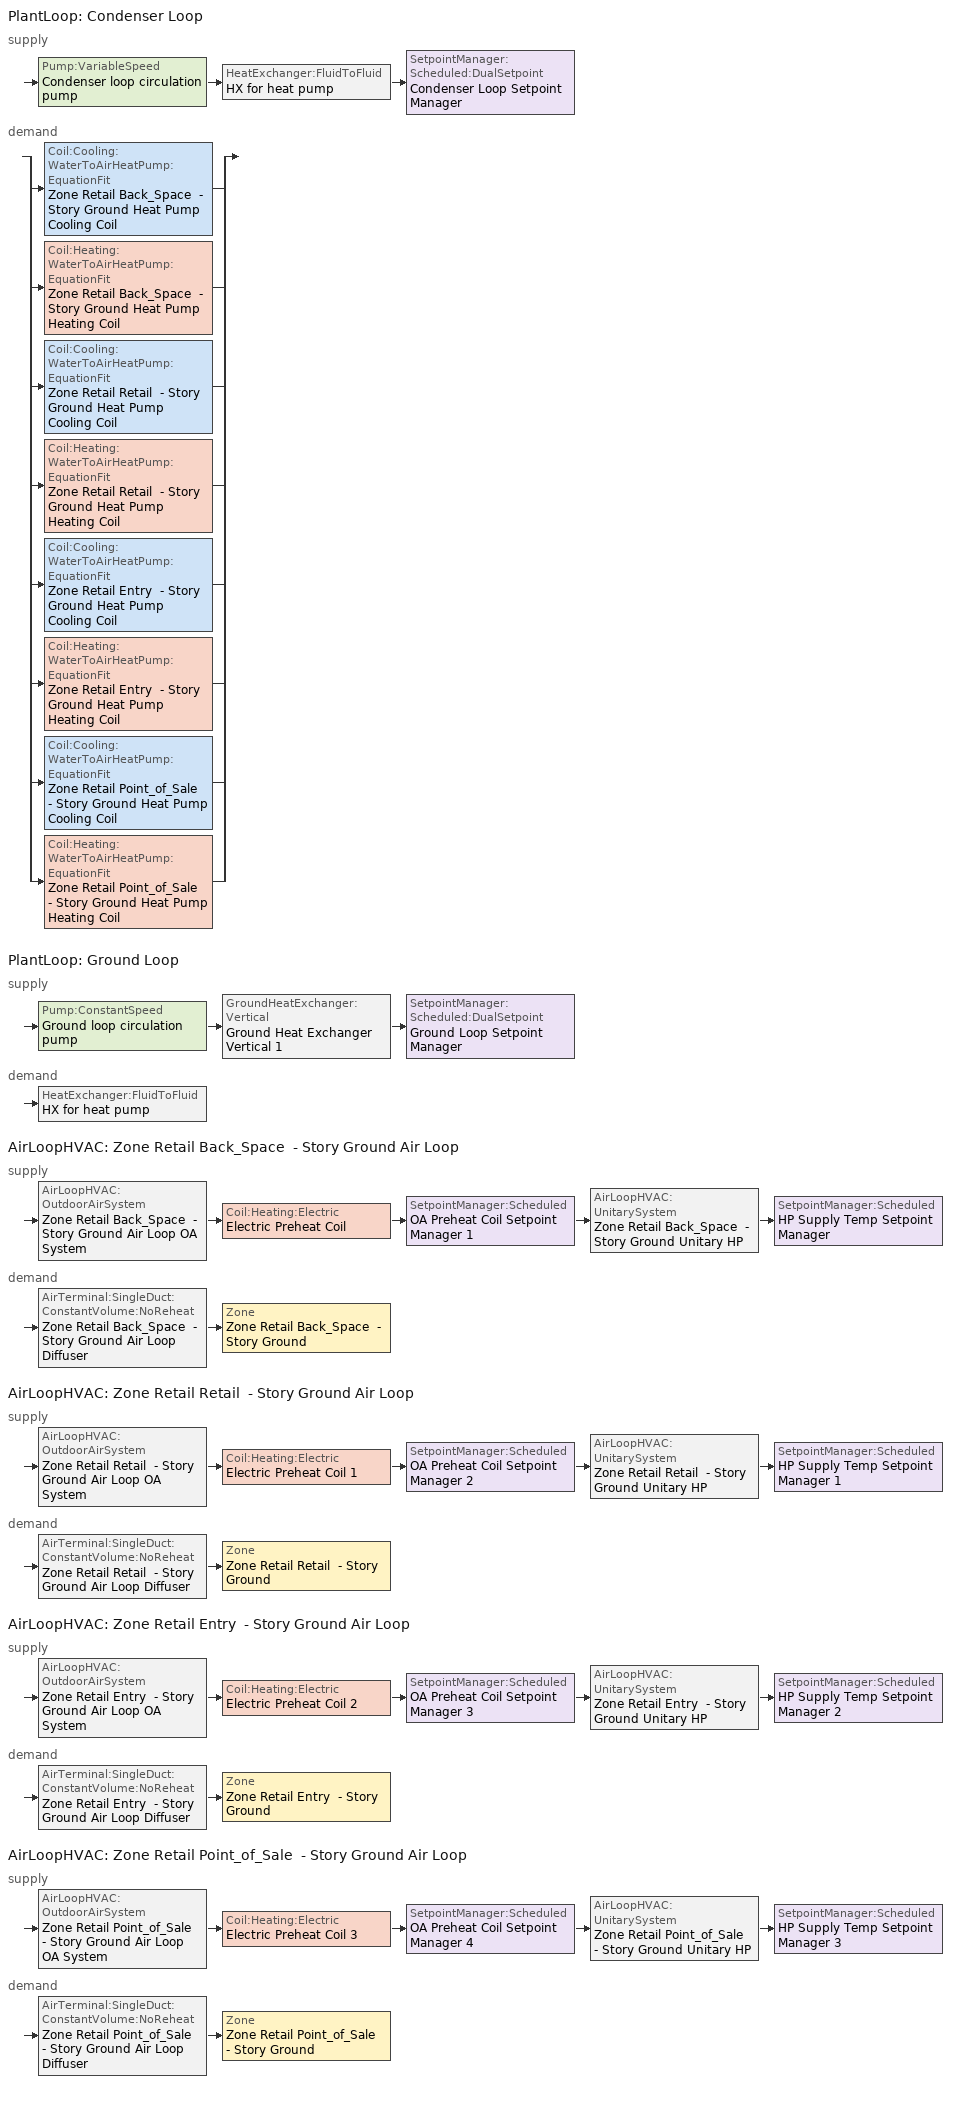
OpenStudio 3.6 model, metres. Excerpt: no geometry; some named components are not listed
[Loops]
PlantLoop 'Condenser Loop'
 supply: Pump:VariableSpeed 'Condenser loop circulation pump' > HeatExchanger:FluidToFluid 'HX for heat pump' > SetpointManager:Scheduled:DualSetpoint 'Condenser Loop Setpoint Manager'
 demand: split
  | Coil:Cooling:WaterToAirHeatPump:EquationFit 'Zone Retail Back_Space  - Story Ground Heat Pump Cooling Coil'
  | Coil:Heating:WaterToAirHeatPump:EquationFit 'Zone Retail Back_Space  - Story Ground Heat Pump Heating Coil'
  | Coil:Cooling:WaterToAirHeatPump:EquationFit 'Zone Retail Retail  - Story Ground Heat Pump Cooling Coil'
  | Coil:Heating:WaterToAirHeatPump:EquationFit 'Zone Retail Retail  - Story Ground Heat Pump Heating Coil'
  | Coil:Cooling:WaterToAirHeatPump:EquationFit 'Zone Retail Entry  - Story Ground Heat Pump Cooling Coil'
  | Coil:Heating:WaterToAirHeatPump:EquationFit 'Zone Retail Entry  - Story Ground Heat Pump Heating Coil'
  | Coil:Cooling:WaterToAirHeatPump:EquationFit 'Zone Retail Point_of_Sale  - Story Ground Heat Pump Cooling Coil'
  | Coil:Heating:WaterToAirHeatPump:EquationFit 'Zone Retail Point_of_Sale  - Story Ground Heat Pump Heating Coil'
PlantLoop 'Ground Loop'
 supply: Pump:ConstantSpeed 'Ground loop circulation pump' > GroundHeatExchanger:Vertical 'Ground Heat Exchanger Vertical 1' > SetpointManager:Scheduled:DualSetpoint 'Ground Loop Setpoint Manager'
 demand: HeatExchanger:FluidToFluid 'HX for heat pump'
AirLoopHVAC 'Zone Retail Back_Space  - Story Ground Air Loop'
 supply: AirLoopHVAC:OutdoorAirSystem 'Zone Retail Back_Space  - Story Ground Air Loop OA System' > Coil:Heating:Electric 'Electric Preheat Coil' > SetpointManager:Scheduled 'OA Preheat Coil Setpoint Manager 1' > AirLoopHVAC:UnitarySystem 'Zone Retail Back_Space  - Story Ground Unitary HP' > SetpointManager:Scheduled 'HP Supply Temp Setpoint Manager'
 demand: AirTerminal:SingleDuct:ConstantVolume:NoReheat 'Zone Retail Back_Space  - Story Ground Air Loop Diffuser' > Zone 'Zone Retail Back_Space  - Story Ground'
AirLoopHVAC 'Zone Retail Retail  - Story Ground Air Loop'
 supply: AirLoopHVAC:OutdoorAirSystem 'Zone Retail Retail  - Story Ground Air Loop OA System' > Coil:Heating:Electric 'Electric Preheat Coil 1' > SetpointManager:Scheduled 'OA Preheat Coil Setpoint Manager 2' > AirLoopHVAC:UnitarySystem 'Zone Retail Retail  - Story Ground Unitary HP' > SetpointManager:Scheduled 'HP Supply Temp Setpoint Manager 1'
 demand: AirTerminal:SingleDuct:ConstantVolume:NoReheat 'Zone Retail Retail  - Story Ground Air Loop Diffuser' > Zone 'Zone Retail Retail  - Story Ground'
AirLoopHVAC 'Zone Retail Entry  - Story Ground Air Loop'
 supply: AirLoopHVAC:OutdoorAirSystem 'Zone Retail Entry  - Story Ground Air Loop OA System' > Coil:Heating:Electric 'Electric Preheat Coil 2' > SetpointManager:Scheduled 'OA Preheat Coil Setpoint Manager 3' > AirLoopHVAC:UnitarySystem 'Zone Retail Entry  - Story Ground Unitary HP' > SetpointManager:Scheduled 'HP Supply Temp Setpoint Manager 2'
 demand: AirTerminal:SingleDuct:ConstantVolume:NoReheat 'Zone Retail Entry  - Story Ground Air Loop Diffuser' > Zone 'Zone Retail Entry  - Story Ground'
AirLoopHVAC 'Zone Retail Point_of_Sale  - Story Ground Air Loop'
 supply: AirLoopHVAC:OutdoorAirSystem 'Zone Retail Point_of_Sale  - Story Ground Air Loop OA System' > Coil:Heating:Electric 'Electric Preheat Coil 3' > SetpointManager:Scheduled 'OA Preheat Coil Setpoint Manager 4' > AirLoopHVAC:UnitarySystem 'Zone Retail Point_of_Sale  - Story Ground Unitary HP' > SetpointManager:Scheduled 'HP Supply Temp Setpoint Manager 3'
 demand: AirTerminal:SingleDuct:ConstantVolume:NoReheat 'Zone Retail Point_of_Sale  - Story Ground Air Loop Diffuser' > Zone 'Zone Retail Point_of_Sale  - Story Ground'
[SizingPeriod:DesignDay] Daily Dry-Bulb Temperature Range {deltaC}=10.5; Barometric Pressure {Pa}=98934; Wind Speed {m/s}=5.2; Wind Direction {deg}=230; Rain Indicator=No; Snow Indicator=No; Day of Month=21; Month=7; Day Type=SummerDesignDay; Daylight Saving Time Indicator=No; Dry-Bulb Temperature Range Modifier Type=DefaultMultipliers; Solar Model Indicator=ASHRAETau; ASHRAE Clear Sky Optical Depth for Beam Irradiance=0.455; ASHRAE Clear Sky Optical Depth for Diffuse Irradiance=2.05
Name | Maximum Dry-Bulb Temperature {C} | Humidity Condition Type | Wetbulb or DewPoint at Maximum Dry-Bulb {C} | Enthalpy at Maximum Dry-Bulb {J/kg}
Chicago Ohare Intl Ap Ann Clg .4% Condns WB=>MDB | 31.2 | Wetbulb | 25.5
Chicago Ohare Intl Ap Ann Clg .4% Condns DP=>MDB | 28.9 | Dewpoint | 23.8
Chicago Ohare Intl Ap Ann Clg .4% Condns Enth=>MDB | 31.4 | Enthalpy | 23 | 79200
[Sizing:Zone] Zone Cooling Design Supply Air Temperature Input Method=SupplyAirTemperature; Zone Cooling Design Supply Air Temperature {C}=13.8889; Zone Cooling Design Supply Air Temperature Difference {deltaC}=11.11; Zone Heating Design Supply Air Temperature Input Method=SupplyAirTemperature; Zone Heating Design Supply Air Temperature {C}=50; Zone Heating Design Supply Air Temperature Difference {deltaC}=11.11; Zone Cooling Design Supply Air Humidity Ratio {kg-H2O/kg-air}=0.008; Zone Heating Design Supply Air Humidity Ratio {kg-H2O/kg-air}=0.008; Cooling Design Air Flow Method=DesignDay; Heating Design Air Flow Method=DesignDay; Account for Dedicated Outdoor Air System=No; Dedicated Outdoor Air System Control Strategy=NeutralSupplyAir; Dedicated Outdoor Air Low Setpoint Temperature for Design {C}=autosize; Dedicated Outdoor Air High Setpoint Temperature for Design {C}=autosize; Zone Load Sizing Method=Sensible Load Only No Latent Load; Zone Latent Cooling Design Supply Air Humidity Ratio Input Method=HumidityRatioDifference; Zone Cooling Design Supply Air Humidity Ratio Difference {kgWater/kgDryAir}=0.005; Zone Latent Heating Design Supply Air Humidity Ratio Input Method=HumidityRatioDifference; Zone Humidification Design Supply Air Humidity Ratio Difference {kgWater/kgDryAir}=0.005
Zone Retail Retail  - Story Ground; Zone Retail Entry  - Story Ground; Zone Retail Point_of_Sale  - Story Ground; Zone Retail Back_Space  - Story Ground
[Zone equipment]
Zone Retail Retail  - Story Ground: Zone Retail Retail  - Story Ground Air Loop Diffuser
Zone Retail Entry  - Story Ground: Zone Retail Entry  - Story Ground Electric Baseboard, Zone Retail Entry  - Story Ground Air Loop Diffuser
Zone Retail Point_of_Sale  - Story Ground: Zone Retail Point_of_Sale  - Story Ground Air Loop Diffuser
Zone Retail Back_Space  - Story Ground: Zone Retail Back_Space  - Story Ground Air Loop Diffuser
[ZoneHVAC:Baseboard:Convective:Electric]
Zone Retail Entry  - Story Ground Electric Baseboard: Availability Schedule=Always On Discrete; Nominal Capacity {W}=autosize; Efficiency=1
[PlantLoop] Maximum Loop Temperature {C}=100; Minimum Loop Temperature {C}=10; Plant Loop Volume {m3}=Autocalculate; Load Distribution Scheme=SequentialLoad
Name | Glycol Concentration | Fluid Type
Condenser Loop | 0
Ground Loop | 20 | Water
[Sizing:Plant] Loop Type=Condenser; Loop Design Temperature Difference {deltaC}=11; Sizing Option=NonCoincident; Zone Timesteps in Averaging Window=1; Coincident Sizing Factor Mode=None
Name | Design Loop Exit Temperature {C}
Condenser Loop | 12.78
Ground Loop | 18.33
[SetpointManager:Scheduled:DualSetpoint]
Name | High Setpoint Schedule | Low Setpoint Schedule
Condenser Loop Setpoint Manager | Condenser Loop High Temp Schedule | Condenser Loop Low Temp Schedule
Ground Loop Setpoint Manager | Ground Loop High Temp Schedule | Ground Loop Low Temp Schedule
[Pump:VariableSpeed]
Condenser loop circulation pump: Rated Pump Head {Pa}=44834.7; Pump Control Type=Intermittent; Skin Loss Radiative Fraction=0.5; Design Power Sizing Method=PowerPerFlowPerPressure; Design Electric Power per Unit Flow Rate {W/(m3/s)}=348701.1; Design Shaft Power per Unit Flow Rate per Unit Head {W-s/m3-Pa}=1.28205; Design Minimum Flow Rate Fraction=0
[HeatExchanger:FluidToFluid]
HX for heat pump: Loop Demand Side Design Flow Rate {m3/s}=autosize; Loop Supply Side Design Flow Rate {m3/s}=autosize; Heat Exchange Model Type=Ideal; Heat Exchanger U-Factor Times Area Value {W/K}=autosize; Control Type=UncontrolledOn; Minimum Temperature Difference to Activate Heat Exchanger {deltaC}=0.01; Heat Transfer Metering End Use Type=LoopToLoop; Component Override Cooling Control Temperature Mode=Loop; Sizing Factor=1; Operation Minimum Temperature Limit {C}=0; Operation Maximum Temperature Limit {C}=100
[Pump:ConstantSpeed]
Ground loop circulation pump: Rated Flow Rate {m3/s}=autosize; Rated Pump Head {Pa}=44834.7; Rated Power Consumption {W}=autosize; Motor Efficiency=0.9; Fraction of Motor Inefficiencies to Fluid Stream=0; Pump Control Type=Intermittent; Design Power Sizing Method=PowerPerFlowPerPressure; Design Electric Power per Unit Flow Rate {W/(m3/s)}=348701.1; Design Shaft Power per Unit Flow Rate per Unit Head {W-s/m3-Pa}=1.28205
[AirLoopHVAC] Availability Schedule=Always On Discrete; Design Supply Air Flow Rate {m3/s}=autosize; Design Return Air Flow Fraction of Supply Air Flow=1
Zone Retail Back_Space  - Story Ground Air Loop; Zone Retail Retail  - Story Ground Air Loop; Zone Retail Entry  - Story Ground Air Loop; Zone Retail Point_of_Sale  - Story Ground Air Loop
[Sizing:System] Central Heating Maximum System Air Flow Ratio=0.3; Preheat Design Temperature {C}=7; Preheat Design Humidity Ratio {kg-H2O/kg-Air}=0.008; Precool Design Temperature {C}=12.8; Precool Design Humidity Ratio {kg-H2O/kg-Air}=0.008; Central Cooling Design Supply Air Temperature {C}=12.8; Central Heating Design Supply Air Temperature {C}=16.7; 100% Outdoor Air in Cooling=Yes; 100% Outdoor Air in Heating=Yes; Central Cooling Design Supply Air Humidity Ratio {kg-H2O/kg-Air}=0.0085; Zone Maximum Outdoor Air Fraction=1; Cooling Supply Air Flow Rate Per Floor Area {m3/s-m2}=0.00996765; Cooling Fraction of Autosized Cooling Supply Air Flow Rate=1; Cooling Supply Air Flow Rate Per Unit Cooling Capacity {m3/s-W}=3.94755e-05; Heating Supply Air Flow Rate Per Floor Area {m3/s-m2}=0.00996765; Heating Fraction of Autosized Heating Supply Air Flow Rate=1; Heating Fraction of Autosized Cooling Supply Air Flow Rate=1; Heating Supply Air Flow Rate Per Unit Heating Capacity {m3/s-W}=3.15882e-05; Cooling Design Capacity Method=CoolingDesignCapacity; Cooling Design Capacity {W}=autosize; Cooling Design Capacity Per Floor Area {W/m2}=234.7; Fraction of Autosized Cooling Design Capacity=1; Heating Design Capacity Method=HeatingDesignCapacity; Heating Design Capacity {W}=autosize; Heating Design Capacity Per Floor Area {W/m2}=157; Fraction of Autosized Heating Design Capacity=1; Central Cooling Capacity Control Method=OnOff; Occupant Diversity=autosize
Zone Retail Back_Space  - Story Ground Air Loop; Zone Retail Retail  - Story Ground Air Loop; Zone Retail Entry  - Story Ground Air Loop; Zone Retail Point_of_Sale  - Story Ground Air Loop
[Coil:Cooling:WaterToAirHeatPump:EquationFit] Rated Cooling Coefficient of Performance {W/W}=3.4; Rated Entering Water Temperature {C}=30; Rated Entering Air Dry-Bulb Temperature {C}=27; Rated Entering Air Wet-Bulb Temperature {C}=19
Name | Total Cooling Capacity Curve | Sensible Cooling Capacity Curve | Cooling Power Consumption Curve
Zone Retail Back_Space  - Story Ground Heat Pump Cooling Coil | TotCoolCapCurve | Curve Quint Linear 1 | Curve Quad Linear 1
Zone Retail Retail  - Story Ground Heat Pump Cooling Coil | TotCoolCapCurve 1 | Curve Quint Linear 2 | Curve Quad Linear 4
Zone Retail Entry  - Story Ground Heat Pump Cooling Coil | TotCoolCapCurve 2 | Curve Quint Linear 3 | Curve Quad Linear 7
Zone Retail Point_of_Sale  - Story Ground Heat Pump Cooling Coil | TotCoolCapCurve 3 | Curve Quint Linear 4 | Curve Quad Linear 10
[Coil:Heating:WaterToAirHeatPump:EquationFit] Rated Heating Coefficient of Performance {W/W}=4.2; Rated Entering Water Temperature {C}=20; Rated Entering Air Dry-Bulb Temperature {C}=20; Ratio of Rated Heating Capacity to Rated Cooling Capacity=1
Name | Heating Capacity Curve | Heating Power Consumption Curve
Zone Retail Back_Space  - Story Ground Heat Pump Heating Coil | Curve Quad Linear 2 | Curve Quad Linear 3
Zone Retail Retail  - Story Ground Heat Pump Heating Coil | Curve Quad Linear 5 | Curve Quad Linear 6
Zone Retail Entry  - Story Ground Heat Pump Heating Coil | Curve Quad Linear 8 | Curve Quad Linear 9
Zone Retail Point_of_Sale  - Story Ground Heat Pump Heating Coil | Curve Quad Linear 11 | Curve Quad Linear 12
[Fan:ConstantVolume] Availability Schedule=Always On Discrete; Fan Total Efficiency=0.63; Pressure Rise {Pa}=50; Maximum Flow Rate {m3/s}=AutoSize; Motor Efficiency=0.29
Zone Retail Back_Space  - Story Ground Fan; Zone Retail Retail  - Story Ground Fan; Zone Retail Entry  - Story Ground Fan; Zone Retail Point_of_Sale  - Story Ground Fan
[AirLoopHVAC:UnitarySystem] Control Type=Setpoint; Dehumidification Control Type=None; Fan Placement=DrawThrough; Supply Air Fan Operating Mode Schedule=Always On Discrete; DX Heating Coil Sizing Ratio=1; Use DOAS DX Cooling Coil=No; DOAS DX Cooling Coil Leaving Minimum Air Temperature {C}=2; Latent Load Control=SensibleOnlyLoadControl; Supply Air Flow Rate Method During Cooling Operation=SupplyAirFlowRate; Supply Air Flow Rate During Cooling Operation {m3/s}=Autosize; Supply Air Flow Rate Method During Heating Operation=SupplyAirFlowRate; Supply Air Flow Rate During Heating Operation {m3/s}=Autosize; Supply Air Flow Rate Method When No Cooling or Heating is Required=SupplyAirFlowRate; Supply Air Flow Rate When No Cooling or Heating is Required {m3/s}=Autosize; Maximum Supply Air Temperature {C}=40; Maximum Outdoor Dry-Bulb Temperature for Supplemental Heater Operation {C}=4.44444; Maximum Cycling Rate {cycles/hr}=2.5; Heat Pump Time Constant {s}=60; Fraction of On-Cycle Power Use=0.01; Heat Pump Fan Delay Time {s}=60; Ancilliary On-Cycle Electric Power {W}=0; Ancilliary Off-Cycle Electric Power {W}=0
Name | Controlling Zone or Thermostat Location | Supply Fan | Heating Coil | Cooling Coil
Zone Retail Back_Space  - Story Ground Unitary HP | Zone Retail Back_Space  - Story Ground | Zone Retail Back_Space  - Story Ground Fan | Zone Retail Back_Space  - Story Ground Heat Pump Heating Coil | Zone Retail Back_Space  - Story Ground Heat Pump Cooling Coil
Zone Retail Retail  - Story Ground Unitary HP | Zone Retail Retail  - Story Ground | Zone Retail Retail  - Story Ground Fan | Zone Retail Retail  - Story Ground Heat Pump Heating Coil | Zone Retail Retail  - Story Ground Heat Pump Cooling Coil
Zone Retail Entry  - Story Ground Unitary HP | Zone Retail Entry  - Story Ground | Zone Retail Entry  - Story Ground Fan | Zone Retail Entry  - Story Ground Heat Pump Heating Coil | Zone Retail Entry  - Story Ground Heat Pump Cooling Coil
Zone Retail Point_of_Sale  - Story Ground Unitary HP | Zone Retail Point_of_Sale  - Story Ground | Zone Retail Point_of_Sale  - Story Ground Fan | Zone Retail Point_of_Sale  - Story Ground Heat Pump Heating Coil | Zone Retail Point_of_Sale  - Story Ground Heat Pump Cooling Coil
[AirTerminal:SingleDuct:ConstantVolume:NoReheat] Availability Schedule=Always On Discrete; Maximum Air Flow Rate {m3/s}=AutoSize
Zone Retail Back_Space  - Story Ground Air Loop Diffuser; Zone Retail Retail  - Story Ground Air Loop Diffuser; Zone Retail Entry  - Story Ground Air Loop Diffuser; Zone Retail Point_of_Sale  - Story Ground Air Loop Diffuser
[Controller:OutdoorAir] Minimum Outdoor Air Flow Rate {m3/s}=autosize; Maximum Outdoor Air Flow Rate {m3/s}=Autosize; Economizer Control Type=NoEconomizer; Economizer Control Action Type=ModulateFlow; Economizer Maximum Limit Dry-Bulb Temperature {C}=28; Economizer Maximum Limit Enthalpy {J/kg}=64000; Lockout Type=NoLockout; Minimum Limit Type=FixedMinimum; Minimum Outdoor Air Schedule=Always On Discrete; High Humidity Control=No; Heat Recovery Bypass Control Type=BypassWhenWithinEconomizerLimits
Name | Minimum Fraction of Outdoor Air Schedule | Controller Mechanical Ventilation
Zone Retail Back_Space  - Story Ground Air Loop OA System Controller | Outdoor Air Fraction 15% | Controller Mechanical Ventilation 1
Zone Retail Retail  - Story Ground Air Loop OA System Controller | Outdoor Air Fraction 15% 1 | Controller Mechanical Ventilation 2
Zone Retail Entry  - Story Ground Air Loop OA System Controller | Outdoor Air Fraction 15% 2 | Controller Mechanical Ventilation 3
Zone Retail Point_of_Sale  - Story Ground Air Loop OA System Controller | Outdoor Air Fraction 15% 3 | Controller Mechanical Ventilation 4
[Controller:MechanicalVentilation] Availability Schedule=Always On Discrete
Controller Mechanical Ventilation 1; Controller Mechanical Ventilation 2; Controller Mechanical Ventilation 3; Controller Mechanical Ventilation 4
[AirLoopHVAC:OutdoorAirSystem]
Name | Controller
Zone Retail Back_Space  - Story Ground Air Loop OA System | Zone Retail Back_Space  - Story Ground Air Loop OA System Controller
Zone Retail Retail  - Story Ground Air Loop OA System | Zone Retail Retail  - Story Ground Air Loop OA System Controller
Zone Retail Entry  - Story Ground Air Loop OA System | Zone Retail Entry  - Story Ground Air Loop OA System Controller
Zone Retail Point_of_Sale  - Story Ground Air Loop OA System | Zone Retail Point_of_Sale  - Story Ground Air Loop OA System Controller
[SetpointManager:Scheduled] Control Variable=Temperature
Name | Schedule
HP Supply Temp Setpoint Manager | HP Supply Temp Schedule
OA Preheat Coil Setpoint Manager 1 | Preheat Coil Temp Schedule 1
HP Supply Temp Setpoint Manager 1 | HP Supply Temp Schedule 1
OA Preheat Coil Setpoint Manager 2 | Preheat Coil Temp Schedule 3
HP Supply Temp Setpoint Manager 2 | HP Supply Temp Schedule 2
OA Preheat Coil Setpoint Manager 3 | Preheat Coil Temp Schedule 5
HP Supply Temp Setpoint Manager 3 | HP Supply Temp Schedule 3
OA Preheat Coil Setpoint Manager 4 | Preheat Coil Temp Schedule 7
[Coil:Heating:Electric] Availability Schedule=Always On Discrete; Efficiency=0.95
Electric Preheat Coil; Electric Preheat Coil 1; Electric Preheat Coil 2; Electric Preheat Coil 3
[Schedule:Constant]
Name | Value
Always On Discrete | 1
Condenser Loop High Temp Schedule | 29.44
Condenser Loop Low Temp Schedule | 4.44
Ground Loop High Temp Schedule | 24
Ground Loop Low Temp Schedule; HP Supply Temp Schedule; HP Supply Temp Schedule 1; HP Supply Temp Schedule 2; HP Supply Temp Schedule 3 | 12.78
Outdoor Air Fraction 15%; Outdoor Air Fraction 15% 1; Outdoor Air Fraction 15% 2; Outdoor Air Fraction 15% 3 | 0.15
Preheat Coil Temp Schedule 1; Preheat Coil Temp Schedule 3; Preheat Coil Temp Schedule 5; Preheat Coil Temp Schedule 7 | 10
[Curve:QuadLinear] Minimum Value of w {BasedOnField A2}=-100; Maximum Value of w {BasedOnField A2}=100; Minimum Value of x {BasedOnField A3}=-100; Maximum Value of x {BasedOnField A3}=100; Minimum Value of y {BasedOnField A4}=0; Maximum Value of y {BasedOnField A4}=100; Minimum Value of z {BasedOnField A5}=0; Maximum Value of z {BasedOnField A5}=100
Name | Coefficient1 Constant | Coefficient2 w | Coefficient3 x | Coefficient4 y | Coefficient5 z
TotCoolCapCurve; TotCoolCapCurve 1; TotCoolCapCurve 2; TotCoolCapCurve 3 | -4.30267 | 7.18537 | -2.23947 | 0.139996 | 0.10266
Curve Quad Linear 1; Curve Quad Linear 4; Curve Quad Linear 7; Curve Quad Linear 10 | -5.67776 | 0.438988 | 5.84528 | 0.141606 | -0.168728
Curve Quad Linear 2; Curve Quad Linear 5; Curve Quad Linear 8; Curve Quad Linear 11 | 0.237847 | -3.35824 | 3.8064 | 0.1792 | 0.128607
Curve Quad Linear 3; Curve Quad Linear 6; Curve Quad Linear 9; Curve Quad Linear 12 | -3.79176 | 3.38799 | 1.50226 | -0.177654 | -0.10308
[Curve:QuintLinear] Coefficient1 Constant=6.00194; Coefficient2 v=22.6301; Coefficient3 w=-26.7961; Coefficient4 x=-1.72375; Coefficient5 y=0.490645; Coefficient6 z=0.0693119; Minimum Value of v {BasedOnField A2}=-100; Maximum Value of v {BasedOnField A2}=100; Minimum Value of w {BasedOnField A2}=-100; Maximum Value of w {BasedOnField A2}=100; Minimum Value of x {BasedOnField A3}=-100; Maximum Value of x {BasedOnField A3}=100; Minimum Value of y {BasedOnField A4}=0; Maximum Value of y {BasedOnField A4}=100; Minimum Value of z {BasedOnField A5}=0; Maximum Value of z {BasedOnField A5}=100
Curve Quint Linear 1; Curve Quint Linear 2; Curve Quint Linear 3; Curve Quint Linear 4
